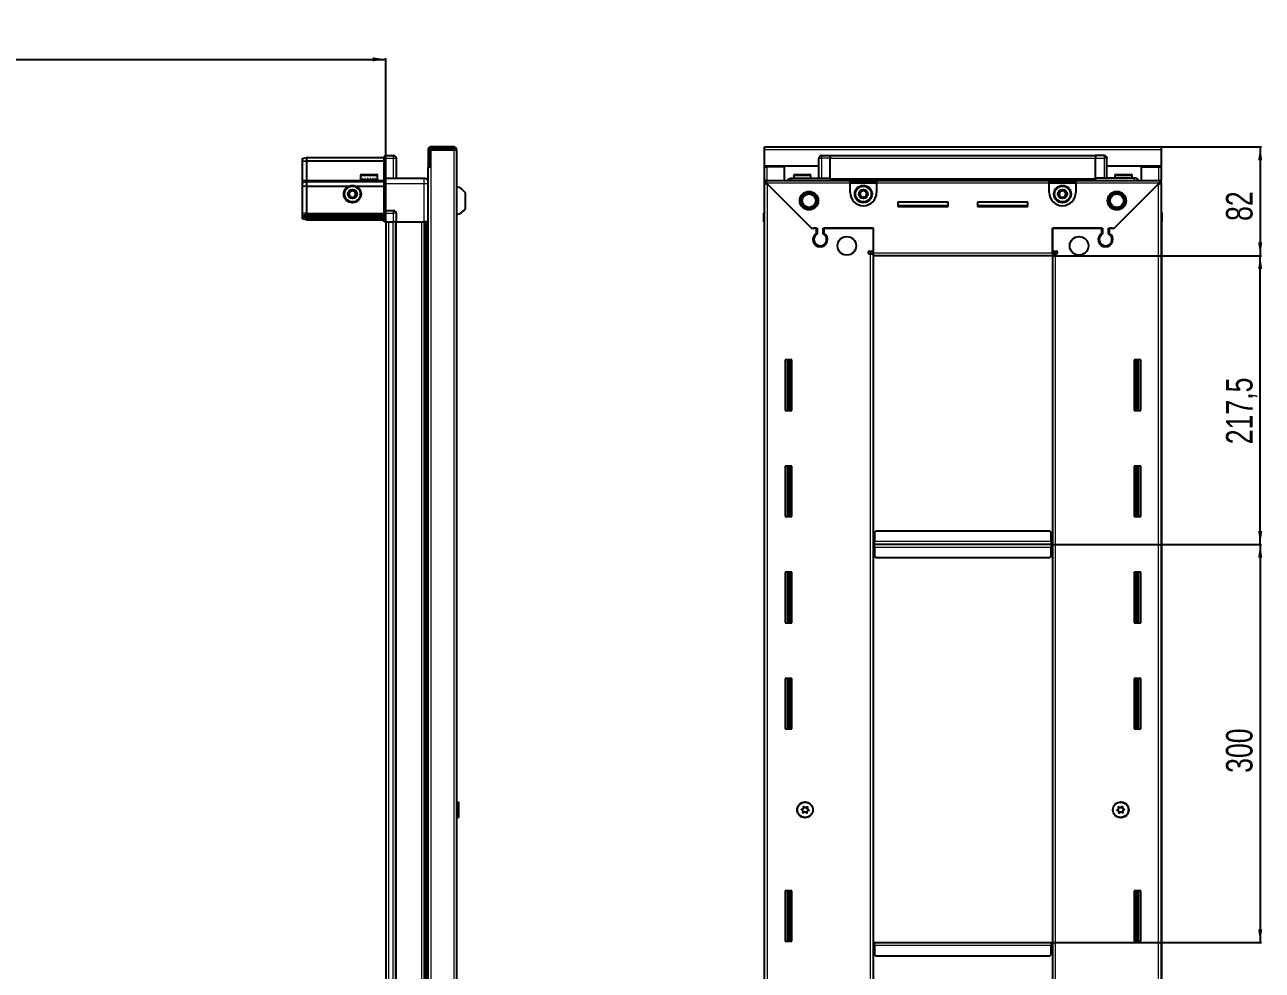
# Model space of a CAD drawing. Header units: millimetres. Extents: x 1770 to 5256, y -1676 to 1961.
# Drawn here: x 4324 to 5256, y 1162 to 1874 of the extents above; entities that cross this region are included whole.
import ezdxf

# ---------------------------------------------------------------- set-up
doc = ezdxf.new("R2010")
doc.units = ezdxf.units.MM
doc.layers.add('FORMAT', color=7, linetype='Continuous')
doc.styles.add('SLDTEXTSTYLE0', font='TXT', dxfattribs={"width": 0.75})
doc.dimstyles.new('SLDDIMSTYLE0', dxfattribs={"dimtxt": 20, "dimasz": 10, "dimexe": 0, "dimexo": 0.0625, "dimgap": 5, "dimtad": 2, "dimdec": 1, "dimrnd": 1e-09, "dimzin": 12, "dimdsep": 46, "dimtxsty": 'SLDTEXTSTYLE0', "dimsah": 1, "dimcen": 0.09, "dimadec": 0, "dimazin": 3, "dimtfac": 1, "dimtofl": 0, "dimtmove": 0, "dimatfit": 3, "dimfxl": 0, "dimfrac": 2, "dimtolj": 1, "dimtzin": 12, "dimarcsym": 0})

# ---------------------------------------------------------------- blocks, each defined once
blk = doc.blocks.new('_D_5')
at = {"layer": 'FORMAT'}
for p, q in [((2495.92, 1725.6), (2495.92, 1849.09)), ((2495.92, 1848.09), (4595.92, 1848.09)), ((4595.92, 1725.6), (4595.92, 1849.09))]:
    blk.add_line(p, q, dxfattribs=at)
for points in [[(2495.92, 1848.09), (2505.92, 1846.56), (2505.92, 1849.63)], [(4595.92, 1848.09), (4585.92, 1849.63), (4585.92, 1846.56)]]:
    blk.add_solid(points, dxfattribs=at)
at = {"layer": 'FORMAT', "insert": (3516.36, 1873.87), "char_height": 20, "attachment_point": 1, "style": 'SLDTEXTSTYLE0'}
blk.add_mtext('2100', dxfattribs=at)
blk = doc.blocks.new('_D_6')
at = {"layer": 'FORMAT'}
for p, q in [((5180.28, 1782.09), (5255.77, 1782.09)), ((5254.77, 1782.09), (5254.77, 1700.09)), ((5098.28, 1700.09), (5255.77, 1700.09))]:
    blk.add_line(p, q, dxfattribs=at)
for points in [[(5254.77, 1782.09), (5253.24, 1772.09), (5256.31, 1772.09)], [(5254.77, 1700.09), (5256.31, 1710.09), (5253.24, 1710.09)]]:
    blk.add_solid(points, dxfattribs=at)
at = {"layer": 'FORMAT', "insert": (5228.99, 1726.32), "char_height": 20, "attachment_point": 1, "rotation": 90, "style": 'SLDTEXTSTYLE0'}
blk.add_mtext('82', dxfattribs=at)
blk = doc.blocks.new('_D_7')
at = {"layer": 'FORMAT'}
for p, q in [((5098.28, 1700.09), (5255.77, 1700.09)), ((5254.77, 1482.59), (5254.77, 1700.09)), ((5097.28, 1482.59), (5255.77, 1482.59))]:
    blk.add_line(p, q, dxfattribs=at)
for points in [[(5254.77, 1700.09), (5253.24, 1690.09), (5256.31, 1690.09)], [(5254.77, 1482.59), (5256.31, 1492.59), (5253.24, 1492.59)]]:
    blk.add_solid(points, dxfattribs=at)
at = {"layer": 'FORMAT', "insert": (5228.99, 1558.09), "char_height": 20, "attachment_point": 1, "rotation": 90, "style": 'SLDTEXTSTYLE0'}
blk.add_mtext('217,5', dxfattribs=at)
blk = doc.blocks.new('_D_8')
at = {"layer": 'FORMAT'}
for p, q in [((5097.28, 1482.59), (5255.77, 1482.59)), ((5254.77, 1482.59), (5254.77, 1182.59)), ((5097.28, 1182.59), (5255.77, 1182.59))]:
    blk.add_line(p, q, dxfattribs=at)
for points in [[(5254.77, 1482.59), (5253.24, 1472.59), (5256.31, 1472.59)], [(5254.77, 1182.59), (5256.31, 1192.59), (5253.24, 1192.59)]]:
    blk.add_solid(points, dxfattribs=at)
at = {"layer": 'FORMAT', "insert": (5228.99, 1310.43), "char_height": 20, "attachment_point": 1, "rotation": 90, "style": 'SLDTEXTSTYLE0'}
blk.add_mtext('300', dxfattribs=at)

msp = doc.modelspace()

# ---------------------------------------------------------------- linework, layer by layer
at = {"color": 7, "linetype": 'Continuous', "lineweight": 25}
for p, q in [((4647.17, 1782.09), (4629.87, 1782.09)), ((4647.17, 1780.59), (4647.17, 1782.09)), ((4881.27, 1779.99), (4881.27, 1782.09)), ((4881.27, 1782.09), (5180.27, 1782.09)), ((5180.27, 1782.09), (5180.27, 1779.99)), ((4533.27, 1773.29), (4536.27, 1774.09)), ((4533.27, 1771.44), (4533.27, 1773.29)), ((4536.27, 1774.09), (4536.27, 1771.59)), ((4536.27, 1774.09), (4594.57, 1774.09)), ((4595.44, 1775.59), (4594.57, 1775.09)), ((4595.44, 1775.59), (4594.57, 1775.09)), ((4594.57, 1775.09), (4594.57, 1773.59)), ((4594.57, 1758.79), (4594.57, 1773.59)), ((4595.77, 1775.59), (4595.44, 1775.59)), ((4595.77, 1775.59), (4595.44, 1775.59)), ((4595.77, 1775.59), (4595.77, 1775.59)), ((4595.77, 1773.59), (4595.77, 1775.59)), ((4595.77, 1775.59), (4601.77, 1775.59)), ((4595.77, 1773.59), (4595.77, 1758.79)), ((4603.77, 1773.59), (4603.77, 1758.59)), ((4627.77, 1779.99), (4627.77, 1767.59)), ((4629.27, 1779.99), (4629.27, 1767.59)), ((4629.77, 1767.09), (4629.77, 1779.99)), ((4629.77, 1779.99), (4647.17, 1779.99)), ((4647.17, 1780.59), (4629.87, 1780.59)), ((4647.17, 1779.99), (4649.27, 1779.99)), ((4649.27, 1779.99), (4649.27, 785.19)), ((4881.27, 1767.59), (4881.27, 1779.99)), ((4922.27, 1758.59), (4922.27, 1773.59)), ((4922.95, 1775.09), (4922.95, 1775.09)), ((4924.27, 1775.59), (4930.77, 1775.59)), ((4924.27, 1775.59), (4930.77, 1775.59)), ((4930.77, 1775.59), (4930.77, 1775.59)), ((4930.77, 1775.59), (4930.77, 1775.59)), ((4930.77, 1775.59), (4930.77, 1773.59)), ((5130.77, 1775.44), (4930.77, 1775.44)), ((4930.77, 1758.59), (4930.77, 1773.59)), ((5130.77, 1775.59), (5130.77, 1775.59)), ((5137.27, 1775.59), (5130.77, 1775.59)), ((5137.27, 1775.59), (5130.77, 1775.59)), ((5130.77, 1775.59), (5130.77, 1773.59)), ((5130.77, 1758.59), (5130.77, 1773.59)), ((5139.27, 1773.59), (5139.27, 1773.59)), ((5139.27, 1758.59), (5139.27, 1773.59)), ((5180.27, 1779.99), (5180.27, 1767.59)), ((4533.27, 1771.44), (4536.27, 1771.59)), ((4533.27, 1757.09), (4533.27, 1771.44)), ((4536.27, 1771.59), (4536.27, 1757.09)), ((4536.27, 1771.59), (4594.57, 1771.59)), ((4627.67, 1767.09), (4627.67, 798.09)), ((4627.67, 1767.09), (4629.77, 1767.09)), ((4627.77, 1767.59), (4629.27, 1767.59)), ((4922.27, 1767.59), (4881.27, 1767.59)), ((4881.27, 1767.09), (4881.27, 1767.59)), ((4881.27, 1767.09), (4883.37, 1767.09)), ((4881.27, 1756.84), (4881.27, 1767.09)), ((4882.77, 1767.09), (4882.77, 1767.59)), ((4896.27, 1767.09), (4883.37, 1767.09)), ((4896.27, 1756.84), (4896.27, 1767.09)), ((5180.27, 1767.59), (5139.27, 1767.59)), ((5165.27, 1767.09), (5178.17, 1767.09)), ((5165.27, 1756.84), (5165.27, 1767.09)), ((5178.17, 1767.09), (5180.27, 1767.09)), ((5178.77, 1767.09), (5178.77, 1767.59)), ((5180.27, 1767.09), (5180.27, 1767.59)), ((5180.27, 1767.09), (5180.27, 1756.84)), ((4533.27, 1755.29), (4533.27, 1757.09)), ((4533.27, 1755.29), (4536.27, 1756.09)), ((4533.27, 1752.26), (4533.27, 1755.29)), ((4536.27, 1757.09), (4536.27, 1756.09)), ((4536.27, 1756.09), (4536.27, 1752.59)), ((4536.27, 1756.09), (4594.57, 1756.09)), ((4576.77, 1760.49), (4576.77, 1757.59)), ((4576.77, 1757.59), (4576.81, 1757.59)), ((4576.93, 1758.09), (4576.81, 1758.09)), ((4576.81, 1758.09), (4576.81, 1757.59)), ((4576.81, 1757.59), (4576.93, 1757.59)), ((4576.93, 1758.09), (4576.93, 1757.59)), ((4576.93, 1757.59), (4577.34, 1757.59)), ((4577.68, 1758.09), (4577.34, 1758.09)), ((4577.34, 1758.09), (4577.34, 1757.59)), ((4577.34, 1757.59), (4577.68, 1757.59)), ((4577.57, 1761.29), (4588.97, 1761.29)), ((4577.68, 1758.09), (4577.68, 1757.59)), ((4577.68, 1757.59), (4578.45, 1757.59)), ((4578.97, 1758.09), (4578.45, 1758.09)), ((4578.45, 1758.09), (4578.45, 1757.59)), ((4578.45, 1757.59), (4578.97, 1757.59)), ((4578.87, 1757.59), (4578.87, 1757.49)), ((4578.87, 1757.49), (4587.67, 1757.49)), ((4578.97, 1758.09), (4578.97, 1757.59)), ((4578.97, 1757.59), (4580.03, 1757.59)), ((4579.27, 1757.09), (4579.96, 1756.61)), ((4579.27, 1757.09), (4587.27, 1757.09)), ((4579.96, 1756.61), (4579.27, 1756.13)), ((4579.27, 1756.13), (4579.27, 1756.09)), ((4579.27, 1756.13), (4587.27, 1756.13)), ((4579.96, 1756.61), (4586.58, 1756.61)), ((4580.69, 1758.09), (4580.03, 1758.09)), ((4580.03, 1758.09), (4580.03, 1757.59)), ((4580.03, 1757.59), (4580.69, 1757.59)), ((4580.69, 1758.09), (4580.69, 1757.59)), ((4580.69, 1757.59), (4581.93, 1757.59)), ((4582.66, 1758.09), (4581.93, 1758.09)), ((4581.93, 1758.09), (4581.93, 1757.59)), ((4581.93, 1757.59), (4582.36, 1757.59)), ((4582.36, 1758.09), (4582.36, 1757.59)), ((4582.66, 1758.09), (4582.66, 1757.59)), ((4582.66, 1757.59), (4583.96, 1757.59)), ((4584.69, 1758.09), (4583.96, 1758.09)), ((4583.96, 1758.09), (4583.96, 1757.59)), ((4584.23, 1758.09), (4584.23, 1757.59)), ((4584.23, 1757.59), (4584.69, 1757.59)), ((4584.69, 1758.09), (4584.69, 1757.59)), ((4584.69, 1757.59), (4585.93, 1757.59)), ((4586.58, 1758.09), (4585.93, 1758.09)), ((4585.93, 1758.09), (4585.93, 1757.59)), ((4585.93, 1757.59), (4586.58, 1757.59)), ((4586.58, 1758.09), (4586.58, 1757.59)), ((4586.58, 1757.59), (4587.63, 1757.59)), ((4586.58, 1756.61), (4587.27, 1757.09)), ((4587.27, 1756.13), (4586.58, 1756.61)), ((4587.27, 1756.09), (4587.27, 1756.13)), ((4588.15, 1758.09), (4587.63, 1758.09)), ((4587.63, 1758.09), (4587.63, 1757.59)), ((4587.63, 1757.59), (4588.15, 1757.59)), ((4587.67, 1757.49), (4587.67, 1757.59)), ((4588.15, 1758.09), (4588.15, 1757.59)), ((4588.15, 1757.59), (4588.91, 1757.59)), ((4589.24, 1758.09), (4588.91, 1758.09)), ((4588.91, 1758.09), (4588.91, 1757.59)), ((4588.91, 1757.59), (4589.24, 1757.59)), ((4589.24, 1758.09), (4589.24, 1757.59)), ((4589.24, 1757.59), (4589.63, 1757.59)), ((4589.74, 1758.09), (4589.63, 1758.09)), ((4589.63, 1758.09), (4589.63, 1757.59)), ((4589.63, 1757.59), (4589.74, 1757.59)), ((4589.74, 1758.09), (4589.74, 1757.59)), ((4589.74, 1757.59), (4589.77, 1757.59)), ((4589.77, 1757.59), (4589.77, 1760.49)), ((4594.57, 1758.59), (4594.57, 1758.79)), ((4595.77, 1758.59), (4594.57, 1758.59)), ((4594.57, 1754.59), (4594.57, 1758.59)), ((4594.57, 1734.29), (4594.57, 1754.59)), ((4595.77, 1758.79), (4595.77, 1758.59)), ((4595.77, 1758.59), (4595.77, 1754.59)), ((4595.77, 1758.59), (4624.77, 1758.59)), ((4595.77, 1754.59), (4595.77, 1734.29)), ((4881.27, 1755.34), (4881.27, 1756.84)), ((4881.27, 1756.84), (4882.27, 1756.84)), ((4881.27, 1754.84), (4881.27, 1755.34)), ((4881.27, 1755.34), (4882.27, 1755.34)), ((4881.27, 810.34), (4881.27, 1754.84)), ((4882.77, 1754.84), (4881.27, 1754.84)), ((4882.27, 1756.84), (4945.77, 1756.84)), ((4882.27, 1755.34), (4882.27, 1756.84)), ((4882.87, 1754.74), (4916.77, 1720.84)), ((4917.47, 1720.14), (4883.37, 1754.24)), ((4901.77, 1758.59), (4930.77, 1758.59)), ((4903.27, 1760.49), (4903.27, 1758.59)), ((4904.07, 1761.29), (4915.47, 1761.29)), ((4916.27, 1758.59), (4916.27, 1760.49)), ((4930.7, 1756.84), (4930.77, 1758.56)), ((4930.77, 1758.59), (4930.77, 1758.09)), ((4930.77, 1757.44), (5130.77, 1757.44)), ((4945.77, 1754.74), (4945.77, 1756.84)), ((4945.77, 1756.84), (4965.77, 1756.84)), ((4945.77, 1755.34), (4965.77, 1755.34)), ((4945.77, 1747.84), (4945.77, 1754.74)), ((4965.77, 1756.84), (5095.77, 1756.84)), ((4965.77, 1756.84), (4965.77, 1754.74)), ((4965.77, 1754.74), (4965.77, 1747.84)), ((5095.77, 1754.74), (5095.77, 1756.84)), ((5095.77, 1756.84), (5115.77, 1756.84)), ((5095.77, 1755.34), (5115.77, 1755.34)), ((5095.77, 1747.84), (5095.77, 1754.74)), ((5115.77, 1756.84), (5179.27, 1756.84)), ((5115.77, 1756.84), (5115.77, 1754.74)), ((5115.77, 1754.74), (5115.77, 1747.84)), ((5130.77, 1758.59), (5130.77, 1758.09)), ((5159.77, 1758.59), (5130.77, 1758.59)), ((5130.77, 1758.56), (5130.85, 1756.84)), ((5178.17, 1754.24), (5144.07, 1720.14)), ((5144.77, 1720.84), (5178.67, 1754.74)), ((5145.27, 1760.49), (5145.27, 1758.59)), ((5146.07, 1761.29), (5157.47, 1761.29)), ((5158.27, 1758.59), (5158.27, 1760.49)), ((5178.77, 1754.84), (5180.27, 1754.84)), ((5179.27, 1755.34), (5179.27, 1756.84)), ((5179.27, 1756.84), (5180.27, 1756.84)), ((5179.27, 1755.34), (5180.27, 1755.34)), ((5180.27, 1755.34), (5180.27, 1756.84)), ((5180.27, 1755.34), (5180.27, 1754.84)), ((5180.27, 1754.84), (5180.27, 810.34)), ((4536.27, 1752.59), (4533.27, 1752.26)), ((4533.27, 1732.09), (4533.27, 1752.26)), ((4536.27, 1752.59), (4536.27, 1732.09)), ((4536.27, 1752.59), (4568.27, 1752.59)), ((4573.27, 1752.59), (4594.57, 1752.59)), ((4655.87, 1735.59), (4655.87, 1747.59)), ((5019.77, 1740.59), (4981.77, 1740.59)), ((4981.77, 1740.59), (4981.77, 1737.09)), ((5019.77, 1737.84), (4981.77, 1737.84)), ((4981.77, 1737.09), (5019.77, 1737.09)), ((5019.77, 1737.09), (5019.77, 1740.59)), ((5079.77, 1740.59), (5041.77, 1740.59)), ((5041.77, 1740.59), (5041.77, 1737.09)), ((5079.77, 1737.84), (5041.77, 1737.84)), ((5041.77, 1737.09), (5079.77, 1737.09)), ((5079.77, 1737.09), (5079.77, 1740.59)), ((4533.27, 1730.29), (4533.27, 1732.09)), ((4536.27, 1731.09), (4533.27, 1730.29)), ((4533.27, 1729.55), (4533.27, 1730.29)), ((4536.27, 1730.09), (4533.27, 1729.55)), ((4533.27, 1729.05), (4533.27, 1729.55)), ((4533.27, 1727.9), (4533.27, 1729.05)), ((4536.27, 1728.59), (4533.27, 1729.05)), ((4536.27, 1727.09), (4533.27, 1727.9)), ((4536.27, 1732.09), (4536.27, 1731.09)), ((4536.27, 1731.09), (4536.27, 1730.09)), ((4536.27, 1731.09), (4594.57, 1731.09)), ((4536.27, 1730.09), (4536.27, 1728.59)), ((4536.27, 1730.09), (4594.57, 1730.09)), ((4536.27, 1728.59), (4594.57, 1728.59)), ((4536.27, 1728.59), (4536.27, 1727.09)), ((4536.27, 1727.09), (4594.57, 1727.09)), ((4594.57, 1734.09), (4594.57, 1734.29)), ((4595.77, 1734.09), (4594.57, 1734.09)), ((4594.57, 1734.09), (4594.57, 1733.42)), ((4594.57, 1725.59), (4594.57, 1733.42)), ((4595.44, 1725.59), (4594.57, 1725.59)), ((4595.44, 1732.09), (4595.44, 1725.59)), ((4595.77, 1725.59), (4595.44, 1725.59)), ((4595.77, 1734.29), (4595.77, 1734.09)), ((4595.77, 1732.09), (4595.77, 1734.09)), ((4595.77, 1732.09), (4595.77, 1734.09)), ((4595.77, 1734.09), (4601.77, 1734.09)), ((4595.77, 1732.09), (4595.77, 1725.59)), ((4595.77, 1725.59), (4601.77, 1725.59)), ((4595.92, 1725.59), (4595.92, 839.59)), ((4603.77, 1725.59), (4601.77, 1725.59)), ((4603.12, 1725.59), (4603.12, 839.59)), ((4603.77, 1732.09), (4603.77, 1725.59)), ((4603.77, 1725.59), (4624.77, 1725.59)), ((4625.79, 839.59), (4625.79, 1725.59)), ((4625.83, 839.59), (4625.83, 1725.59)), ((4627.62, 1725.59), (4627.62, 839.59)), ((4880.77, 1732.09), (4880.77, 1725.59)), ((4880.77, 1725.59), (4880.77, 1732.09)), ((4880.77, 1725.59), (4880.77, 1725.59)), ((4881.27, 1725.59), (4880.77, 1725.59)), ((4880.92, 1725.59), (4880.92, 839.59)), ((5180.27, 1733.42), (5180.27, 1733.42)), ((5180.27, 1725.59), (5180.77, 1725.59)), ((5180.62, 839.59), (5180.62, 1725.59)), ((5180.77, 1732.09), (5180.77, 1725.59)), ((5180.77, 1725.59), (5180.77, 1732.09)), ((5180.77, 1725.59), (5180.77, 1725.59)), ((5180.77, 1725.59), (5180.77, 1725.59)), ((4916.77, 1720.84), (4920.97, 1720.84)), ((4918.17, 1720.84), (4917.47, 1720.14)), ((4920.27, 1720.84), (4918.17, 1720.84)), ((4920.27, 1720.84), (4920.27, 1716.95)), ((4920.97, 1720.84), (4920.97, 1716.56)), ((4925.57, 1720.84), (4963.27, 1720.84)), ((4925.57, 1716.56), (4925.57, 1720.84)), ((4926.27, 1716.95), (4926.27, 1720.84)), ((4963.27, 1720.84), (4926.27, 1720.84)), ((4963.27, 1703.59), (4963.27, 1720.84)), ((4963.27, 1702.19), (4963.27, 1720.84)), ((5098.27, 1720.84), (5098.27, 1703.59)), ((5135.27, 1720.84), (5098.27, 1720.84)), ((5098.27, 1720.84), (5135.97, 1720.84)), ((5098.27, 1702.19), (5098.27, 1720.84)), ((5135.27, 1720.84), (5135.27, 1716.95)), ((5135.97, 1720.84), (5135.97, 1716.56)), ((5140.57, 1720.84), (5144.77, 1720.84)), ((5140.57, 1716.56), (5140.57, 1720.84)), ((5143.37, 1720.84), (5141.27, 1720.84)), ((5141.27, 1716.95), (5141.27, 1720.84)), ((5144.07, 1720.14), (5143.37, 1720.84)), ((4921.27, 1707.98), (4921.27, 1707.22)), ((5140.27, 1707.98), (5140.27, 1707.22)), ((4960.42, 1703.59), (4963.27, 1703.59)), ((4961.17, 1701.59), (4960.42, 1701.59)), ((4961.17, 1701.59), (4963.27, 1701.59)), ((4963.27, 1702.59), (4961.27, 1702.59)), ((4961.27, 1702.59), (4961.27, 1701.59)), ((4963.27, 1700.09), (4963.27, 1702.19)), ((4963.27, 865.09), (4963.27, 1700.09)), ((5098.27, 1700.09), (4963.27, 1700.09)), ((5098.27, 1703.59), (5101.12, 1703.59)), ((5100.27, 1702.59), (5098.27, 1702.59)), ((5098.27, 1702.19), (5098.27, 1700.09)), ((5098.27, 1701.59), (5100.37, 1701.59)), ((5098.27, 1700.09), (5098.27, 865.09)), ((5100.27, 1701.59), (5100.27, 1702.59)), ((5101.12, 1701.59), (5100.37, 1701.59)), ((4901.77, 1621.59), (4896.77, 1621.59)), ((4896.77, 1621.59), (4896.77, 1583.59)), ((4898.92, 1583.59), (4898.92, 1621.59)), ((4900.72, 1583.59), (4900.72, 1621.59)), ((4900.75, 1583.59), (4900.75, 1621.59)), ((4901.77, 1583.59), (4901.77, 1621.59)), ((5159.77, 1621.59), (5159.77, 1583.59)), ((5164.77, 1621.59), (5159.77, 1621.59)), ((5160.8, 1621.59), (5160.8, 1583.59)), ((5160.83, 1621.59), (5160.83, 1583.59)), ((5162.62, 1621.59), (5162.62, 1583.59)), ((5164.77, 1583.59), (5164.77, 1621.59)), ((4896.77, 1583.59), (4901.77, 1583.59)), ((5159.77, 1583.59), (5164.77, 1583.59)), ((4901.77, 1541.59), (4896.77, 1541.59)), ((4896.77, 1541.59), (4896.77, 1503.59)), ((4898.92, 1503.59), (4898.92, 1541.59)), ((4900.72, 1503.59), (4900.72, 1541.59)), ((4900.75, 1503.59), (4900.75, 1541.59)), ((4901.77, 1503.59), (4901.77, 1541.59)), ((5159.77, 1541.59), (5159.77, 1503.59)), ((5164.77, 1541.59), (5159.77, 1541.59)), ((5160.8, 1541.59), (5160.8, 1503.59)), ((5160.83, 1541.59), (5160.83, 1503.59)), ((5162.62, 1541.59), (5162.62, 1503.59)), ((5164.77, 1503.59), (5164.77, 1541.59)), ((4896.77, 1503.59), (4901.77, 1503.59)), ((5159.77, 1503.59), (5164.77, 1503.59)), ((4965.27, 1492.59), (4964.27, 1491.59)), ((5096.27, 1492.59), (4965.27, 1492.59)), ((5097.27, 1491.59), (5096.27, 1492.59)), ((4964.02, 1482.59), (4963.27, 1482.59)), ((4964.27, 1485.44), (4964.02, 1485.44)), ((4964.02, 1485.44), (4964.02, 1482.59)), ((4964.02, 1482.59), (4964.02, 1479.74)), ((4964.27, 1491.59), (4964.27, 1484.69)), ((4964.27, 1482.59), (4964.27, 1484.69)), ((4964.27, 1480.49), (4964.27, 1482.59)), ((5097.27, 1482.59), (4964.27, 1482.59)), ((5097.27, 1484.69), (5097.27, 1491.59)), ((5097.52, 1485.44), (5097.27, 1485.44)), ((5097.27, 1484.69), (5097.27, 1482.59)), ((5097.27, 1482.59), (5097.27, 1480.49)), ((5097.52, 1482.59), (5097.52, 1485.44)), ((5097.52, 1479.74), (5097.52, 1482.59)), ((5098.27, 1482.59), (5097.52, 1482.59)), ((4964.02, 1479.74), (4964.27, 1479.74)), ((4964.27, 1480.49), (4964.27, 1473.59)), ((4964.27, 1473.59), (4965.27, 1472.59)), ((5096.27, 1472.59), (5097.27, 1473.59)), ((5097.27, 1473.59), (5097.27, 1480.49)), ((5097.27, 1479.74), (5097.52, 1479.74)), ((4965.27, 1472.59), (5096.27, 1472.59)), ((4901.77, 1461.59), (4896.77, 1461.59)), ((4896.77, 1461.59), (4896.77, 1423.59)), ((4898.92, 1423.59), (4898.92, 1461.59)), ((4900.72, 1423.59), (4900.72, 1461.59)), ((4900.75, 1423.59), (4900.75, 1461.59)), ((4901.77, 1423.59), (4901.77, 1461.59)), ((5159.77, 1461.59), (5159.77, 1423.59)), ((5164.77, 1461.59), (5159.77, 1461.59)), ((5160.8, 1461.59), (5160.8, 1423.59)), ((5160.83, 1461.59), (5160.83, 1423.59)), ((5162.62, 1461.59), (5162.62, 1423.59)), ((5164.77, 1423.59), (5164.77, 1461.59)), ((4896.77, 1423.59), (4901.77, 1423.59)), ((5159.77, 1423.59), (5164.77, 1423.59)), ((4901.77, 1381.59), (4896.77, 1381.59)), ((4896.77, 1381.59), (4896.77, 1343.59)), ((4898.92, 1343.59), (4898.92, 1381.59)), ((4900.72, 1343.59), (4900.72, 1381.59)), ((4900.75, 1343.59), (4900.75, 1381.59)), ((4901.77, 1343.59), (4901.77, 1381.59)), ((5159.77, 1381.59), (5159.77, 1343.59)), ((5164.77, 1381.59), (5159.77, 1381.59)), ((5160.8, 1381.59), (5160.8, 1343.59)), ((5160.83, 1381.59), (5160.83, 1343.59)), ((5162.62, 1381.59), (5162.62, 1343.59)), ((5164.77, 1343.59), (5164.77, 1381.59)), ((4896.77, 1343.59), (4901.77, 1343.59)), ((5159.77, 1343.59), (5164.77, 1343.59)), ((4650.25, 1288.38), (4649.27, 1287.39)), ((4650.77, 1288.38), (4650.25, 1288.38)), ((4650.25, 1288.38), (4650.25, 1276.81)), ((4650.77, 1288.38), (4650.77, 1276.81)), ((4649.27, 1277.79), (4650.25, 1276.81)), ((4650.25, 1276.81), (4650.77, 1276.81)), ((4901.77, 1221.59), (4896.77, 1221.59)), ((4896.77, 1221.59), (4896.77, 1183.59)), ((4898.92, 1183.59), (4898.92, 1221.59)), ((4900.72, 1183.59), (4900.72, 1221.59)), ((4900.75, 1183.59), (4900.75, 1221.59)), ((4901.77, 1183.59), (4901.77, 1221.59)), ((5159.77, 1221.59), (5159.77, 1183.59)), ((5164.77, 1221.59), (5159.77, 1221.59)), ((5160.8, 1221.59), (5160.8, 1183.59)), ((5160.83, 1221.59), (5160.83, 1183.59)), ((5162.62, 1221.59), (5162.62, 1183.59)), ((5164.77, 1183.59), (5164.77, 1221.59)), ((4896.77, 1183.59), (4901.77, 1183.59)), ((4963.27, 1182.59), (4964.02, 1182.59)), ((4964.02, 1182.59), (4964.02, 1179.74)), ((4964.02, 1179.74), (4964.27, 1179.74)), ((4964.27, 1180.49), (4964.27, 1182.59)), ((4964.27, 1182.59), (5097.27, 1182.59)), ((4964.27, 1180.49), (4964.27, 1173.59)), ((5097.27, 1182.59), (5097.27, 1180.49)), ((5097.27, 1173.59), (5097.27, 1180.49)), ((5097.27, 1179.74), (5097.52, 1179.74)), ((5097.52, 1179.74), (5097.52, 1182.59)), ((5097.52, 1182.59), (5098.27, 1182.59)), ((5159.77, 1183.59), (5164.77, 1183.59)), ((4964.27, 1173.59), (4965.27, 1172.59)), ((4965.27, 1172.59), (5096.27, 1172.59)), ((5096.27, 1172.59), (5097.27, 1173.59))]:
    msp.add_line(p, q, dxfattribs=at)
at = {"color": 8, "linetype": 'Continuous', "lineweight": 18}
for p, q in [((4629.87, 1780.59), (4629.87, 1782.09)), ((4595.77, 1773.59), (4594.57, 1773.59)), ((4595.77, 1773.59), (4601.77, 1773.59)), ((4601.77, 1773.59), (4601.77, 1775.59)), ((4601.77, 1773.59), (4603.77, 1773.59)), ((4601.77, 1758.59), (4601.77, 1773.59)), ((4629.27, 1779.99), (4627.77, 1779.99)), ((4647.17, 1779.99), (4647.17, 785.19)), ((5180.27, 1779.99), (4881.27, 1779.99)), ((4922.27, 1773.59), (4924.27, 1773.59)), ((4924.27, 1775.59), (4924.27, 1773.59)), ((4924.27, 1773.59), (4924.27, 1758.59)), ((4930.77, 1773.59), (4924.27, 1773.59)), ((5130.77, 1773.44), (4930.77, 1773.44)), ((5130.77, 1773.59), (5137.27, 1773.59)), ((5137.27, 1775.59), (5137.27, 1773.59)), ((5139.27, 1773.59), (5137.27, 1773.59)), ((5137.27, 1773.59), (5137.27, 1758.59)), ((4629.77, 1767.09), (4629.77, 798.09)), ((4883.37, 1767.09), (4883.37, 1767.59)), ((4883.37, 1756.84), (4883.37, 1767.09)), ((5178.17, 1767.59), (5178.17, 1767.09)), ((5178.17, 1767.09), (5178.17, 1756.84)), ((4533.27, 1757.09), (4536.27, 1757.09)), ((4536.27, 1757.09), (4579.27, 1757.09)), ((4576.77, 1760.49), (4589.77, 1760.49)), ((4587.27, 1757.09), (4594.57, 1757.09)), ((4594.57, 1758.79), (4595.77, 1758.79)), ((4595.77, 1754.59), (4594.57, 1754.59)), ((4595.77, 1754.59), (4624.77, 1754.59)), ((4624.77, 1725.59), (4624.77, 1754.59)), ((4945.77, 1754.74), (4882.87, 1754.74)), ((4883.37, 1754.24), (4883.37, 810.94)), ((4903.27, 1760.49), (4916.27, 1760.49)), ((5130.77, 1758.09), (4930.77, 1758.09)), ((5130.77, 1756.86), (4930.77, 1756.86)), ((4945.77, 1754.74), (4965.77, 1754.74)), ((5095.77, 1754.74), (4965.77, 1754.74)), ((5095.77, 1754.74), (5115.77, 1754.74)), ((5178.67, 1754.74), (5115.77, 1754.74)), ((5145.27, 1760.49), (5158.27, 1760.49)), ((5178.17, 810.94), (5178.17, 1754.24)), ((4536.27, 1732.09), (4533.27, 1732.09)), ((4536.27, 1732.09), (4594.57, 1732.09)), ((4594.57, 1734.29), (4595.77, 1734.29)), ((4595.77, 1732.09), (4595.44, 1732.09)), ((4595.77, 1732.09), (4601.77, 1732.09)), ((4597.92, 1725.59), (4597.92, 839.59)), ((4601.12, 1725.59), (4601.12, 839.59)), ((4601.77, 1732.09), (4601.77, 1734.09)), ((4601.77, 1725.59), (4601.77, 1732.09)), ((4603.77, 1732.09), (4601.77, 1732.09)), ((4603.77, 1725.59), (4603.77, 839.59)), ((4623.17, 839.59), (4623.17, 1725.59)), ((4624.59, 1725.59), (4624.59, 839.59)), ((4627.03, 839.59), (4627.03, 1725.59)), ((4881.27, 1732.09), (4880.77, 1732.09)), ((5180.27, 1732.09), (5180.77, 1732.09)), ((4961.17, 863.59), (4961.17, 1701.59)), ((4963.27, 1702.19), (5098.27, 1702.19)), ((5100.37, 1701.59), (5100.37, 863.59)), ((4898.27, 1621.59), (4898.27, 1583.59)), ((4899.51, 1621.59), (4899.51, 1583.59)), ((5162.04, 1583.59), (5162.04, 1621.59)), ((5163.27, 1583.59), (5163.27, 1621.59)), ((4898.27, 1541.59), (4898.27, 1503.59)), ((4899.51, 1541.59), (4899.51, 1503.59)), ((5162.04, 1503.59), (5162.04, 1541.59)), ((5163.27, 1503.59), (5163.27, 1541.59)), ((5097.27, 1484.69), (4964.27, 1484.69)), ((4964.27, 1480.49), (5097.27, 1480.49)), ((4898.27, 1461.59), (4898.27, 1423.59)), ((4899.51, 1461.59), (4899.51, 1423.59)), ((5162.04, 1423.59), (5162.04, 1461.59)), ((5163.27, 1423.59), (5163.27, 1461.59)), ((4898.27, 1381.59), (4898.27, 1343.59)), ((4899.51, 1381.59), (4899.51, 1343.59)), ((5162.04, 1343.59), (5162.04, 1381.59)), ((5163.27, 1343.59), (5163.27, 1381.59)), ((4898.27, 1221.59), (4898.27, 1183.59)), ((4899.51, 1221.59), (4899.51, 1183.59)), ((5162.04, 1183.59), (5162.04, 1221.59)), ((5163.27, 1183.59), (5163.27, 1221.59)), ((4964.27, 1180.49), (5097.27, 1180.49))]:
    msp.add_line(p, q, dxfattribs=at)
at = {"color": 7, "linetype": 'Continuous', "lineweight": 25, "flags": 128}
msp.add_lwpolyline([(5139.13, 1774.35), (5139.24, 1773.98), (5139.27, 1773.59)], dxfattribs=at)
at = {"color": 7, "linetype": 'Continuous', "lineweight": 25}
for centre, radius in [((4570.77, 1746.59), 6.5), ((4955.77, 1746.59), 6.5), ((5105.77, 1746.59), 6.5), ((4570.77, 1746.59), 3.46), ((4914.77, 1741.59), 7), ((4914.77, 1741.59), 6.02), ((4914.77, 1741.59), 5.1), ((4955.77, 1746.59), 3.46), ((5105.77, 1746.59), 3.46), ((5146.77, 1741.59), 7), ((5146.77, 1741.59), 6.03), ((5146.77, 1741.59), 5.1), ((4943.27, 1707.59), 7), ((5118.27, 1707.59), 7), ((4911.77, 1282.59), 6), ((4911.92, 1282.59), 5.79), ((5149.77, 1282.59), 6), ((5149.62, 1282.59), 5.79), ((4911.92, 1282.59), 1.85), ((5149.62, 1282.59), 1.85)]:
    msp.add_circle(centre, radius, dxfattribs=at)
at = {"color": 8, "linetype": 'Continuous', "lineweight": 18}
for centre in [(4570.77, 1746.59), (4955.77, 1746.59), (5105.77, 1746.59)]:
    msp.add_circle(centre, 5.7, dxfattribs=at)
at = {"color": 7, "linetype": 'Continuous', "lineweight": 25}
for centre, radius, start, end in [((4629.87, 1779.99), 2.1, 90, 180), ((4647.17, 1779.99), 2.1, 360, 90), ((4601.77, 1773.59), 2, 360, 90), ((4629.87, 1779.99), 0.6, 90, 180), ((4647.17, 1779.99), 0.6, 360, 90), ((4924.27, 1773.59), 2, 90, 180), ((4924.27, 1773.59), 2, 90, 131.40962), ((5137.27, 1773.59), 2, 0, 90), ((4577.57, 1760.49), 0.8, 90, 180), ((4578.87, 1757.09), 0.4, 0, 90), ((4587.67, 1757.09), 0.4, 90, 180), ((4588.97, 1760.49), 0.8, 0, 90), ((4904.07, 1760.49), 0.8, 90, 180), ((4915.47, 1760.49), 0.8, 0, 90), ((4922.07, 1758.79), 0.2, 270, 0), ((5139.47, 1758.79), 0.2, 180, 270), ((5146.07, 1760.49), 0.8, 90, 180), ((5157.47, 1760.49), 0.8, 0, 90), ((4570.77, 1746.59), 2.5, 120.74103, 180.74103), ((4570.77, 1746.59), 2.5, 180.74103, 240.74103), ((4570.77, 1746.59), 2.5, 60.74103, 120.74103), ((4570.77, 1746.59), 2.5, 240.74103, 300.74103), ((4570.77, 1746.59), 2.5, 0.74103, 60.74103), ((4570.77, 1746.59), 2.5, 300.74103, 0.74103), ((4646.25, 1740.57), 11.91, 36.1266, 75.29965), ((4955.77, 1747.84), 10, 180, 270), ((4955.77, 1746.59), 2.5, 134.01559, 194.01559), ((4955.77, 1746.59), 2.5, 194.01559, 254.01559), ((4955.77, 1746.59), 2.5, 74.01559, 134.01559), ((4955.77, 1746.59), 2.5, 254.01559, 314.01559), ((4955.77, 1747.84), 10, 270, 0), ((4955.77, 1746.59), 2.5, 14.01559, 74.01559), ((4955.77, 1746.59), 2.5, 314.01559, 14.01559), ((5105.77, 1747.84), 10, 180, 270), ((5105.77, 1746.59), 2.5, 160.11158, 220.11158), ((5105.77, 1746.59), 2.5, 100.11158, 160.11158), ((5105.77, 1746.59), 2.5, 220.11158, 280.11158), ((5105.77, 1746.59), 2.5, 40.11158, 100.11158), ((5105.77, 1747.84), 10, 270, 0), ((5105.77, 1746.59), 2.5, 280.11158, 340.11158), ((5105.77, 1746.59), 2.5, 340.11158, 40.11158), ((4646.25, 1742.62), 11.91, 284.70035, 323.8734), ((4601.77, 1732.09), 2, 0, 90), ((4882.77, 1732.09), 2, 138.57492, 180), ((4882.77, 1732.09), 2, 138.59038, 180), ((5178.77, 1732.09), 2, 33.78451, 41.40962), ((5178.77, 1732.09), 2, 0, 41.40962), ((5178.77, 1732.09), 2, 0, 19.56674), ((4923.27, 1712.34), 5.5, 123.05573, 56.94427), ((4923.27, 1712.34), 4.8, 118.63099, 61.36901), ((5138.27, 1712.34), 5.5, 123.05573, 56.94427), ((5138.27, 1712.34), 4.8, 118.63099, 61.36901), ((4960.42, 1702.59), 1, 90, 270), ((5101.12, 1702.59), 1, 270, 90)]:
    msp.add_arc(centre, radius, start, end, dxfattribs=at)
msp.add_ellipse((4591.97, 1732.09), major_axis=(3.46, 0), ratio=0.57735, start_param=0, end_param=0.722734, dxfattribs=at)
for points, knots in [([(4624.77, 1758.59), (4625.21, 1758.55), (4625.89, 1758.48), (4626.7, 1758.04), (4627.26, 1757.6), (4627.53, 1757.23), (4627.67, 1757.05)], [0, 0, 0, 0, 0.384298, 0.591173, 0.802437, 1, 1, 1, 1]), ([(4881.27, 1754.84), (4881.3, 1754.8), (4881.35, 1754.71), (4881.75, 1754.57), (4882.3, 1754.44), (4882.88, 1754.33), (4883.25, 1754.27), (4883.37, 1754.24)], [0, 0, 0, 0, 0.2302553, 0.4485219, 0.6667858, 0.8850496, 1, 1, 1, 1]), ([(4882.87, 1754.74), (4882.83, 1755), (4882.74, 1755.49), (4882.61, 1756.13), (4882.47, 1756.6), (4882.36, 1756.82), (4882.3, 1756.84), (4882.27, 1756.84)], [0, 0, 0, 0, 0.230255, 0.448522, 0.666786, 0.88505, 1, 1, 1, 1]), ([(4898.56, 1756.84), (4898.68, 1757.04), (4899.07, 1757.69), (4900.22, 1758.4), (4901.26, 1758.53), (4901.77, 1758.59)], [0, 0, 0, 0, 0.18225, 0.591125, 1, 1, 1, 1]), ([(4930.77, 1758.59), (4930.77, 1758.56), (4930.77, 1758.48), (4930.77, 1757.86), (4930.77, 1757.3), (4930.77, 1756.93), (4930.77, 1756.92)], [0, 0, 0, 0, 0.3302672, 0.6605344, 0.9908016, 1, 1, 1, 1]), ([(5130.77, 1758.59), (5130.77, 1758.56), (5130.77, 1758.48), (5130.77, 1757.86), (5130.77, 1757.3), (5130.77, 1756.93), (5130.77, 1756.92)], [0, 0, 0, 0, 0.330266, 0.660532, 0.990799, 1, 1, 1, 1]), ([(5162.99, 1756.84), (5162.87, 1757.04), (5162.48, 1757.69), (5161.33, 1758.4), (5160.29, 1758.53), (5159.77, 1758.59)], [0, 0, 0, 0, 0.18225, 0.591125, 1, 1, 1, 1]), ([(5178.17, 1754.24), (5178.43, 1754.29), (5178.92, 1754.38), (5179.56, 1754.51), (5180.03, 1754.64), (5180.25, 1754.75), (5180.27, 1754.82), (5180.27, 1754.84)], [0, 0, 0, 0, 0.230255, 0.448522, 0.666786, 0.88505, 1, 1, 1, 1]), ([(5179.27, 1756.84), (5179.23, 1756.82), (5179.14, 1756.76), (5179.01, 1756.37), (5178.87, 1755.81), (5178.76, 1755.23), (5178.7, 1754.87), (5178.67, 1754.74)], [0, 0, 0, 0, 0.2302553, 0.4485219, 0.6667858, 0.8850496, 1, 1, 1, 1]), ([(4568.25, 1748), (4568.69, 1748.27), (4569.52, 1748.76), (4570.35, 1749.25), (4570.73, 1749.48)], [0, 0, 0, 0, 0.534686, 1, 1, 1, 1]), ([(4568.29, 1745.12), (4568.29, 1745.24), (4568.28, 1745.84), (4568.27, 1746.84), (4568.26, 1747.66), (4568.25, 1748)], [0, 0, 0, 0, 0.133125, 0.637099, 1, 1, 1, 1]), ([(4570.81, 1743.71), (4570.36, 1743.96), (4569.52, 1744.43), (4568.68, 1744.9), (4568.29, 1745.12)], [0, 0, 0, 0, 0.534686, 1, 1, 1, 1]), ([(4570.73, 1749.48), (4571.18, 1749.23), (4572.02, 1748.76), (4572.86, 1748.29), (4573.25, 1748.07)], [0, 0, 0, 0, 0.534686, 1, 1, 1, 1]), ([(4573.29, 1745.18), (4572.84, 1744.92), (4572.02, 1744.43), (4571.19, 1743.94), (4570.81, 1743.71)], [0, 0, 0, 0, 0.534686, 1, 1, 1, 1]), ([(4573.25, 1748.07), (4573.26, 1747.72), (4573.27, 1746.9), (4573.28, 1745.91), (4573.29, 1745.31), (4573.29, 1745.18)], [0, 0, 0, 0, 0.362901, 0.866875, 1, 1, 1, 1]), ([(4953, 1747.39), (4953.37, 1747.75), (4954.06, 1748.42), (4954.75, 1749.08), (4955.08, 1749.39)], [0, 0, 0, 0, 0.534686, 1, 1, 1, 1]), ([(4953.7, 1744.59), (4953.61, 1744.92), (4953.42, 1745.72), (4953.17, 1746.69), (4953.03, 1747.27), (4953, 1747.39)], [0, 0, 0, 0, 0.3629006, 0.8668753, 1, 1, 1, 1]), ([(4956.47, 1743.79), (4955.98, 1743.93), (4955.05, 1744.2), (4954.13, 1744.46), (4953.7, 1744.59)], [0, 0, 0, 0, 0.534686, 1, 1, 1, 1]), ([(4955.08, 1749.39), (4955.57, 1749.25), (4956.5, 1748.99), (4957.42, 1748.72), (4957.85, 1748.6)], [0, 0, 0, 0, 0.534686, 1, 1, 1, 1]), ([(4958.55, 1745.8), (4958.18, 1745.44), (4957.48, 1744.77), (4956.79, 1744.1), (4956.47, 1743.79)], [0, 0, 0, 0, 0.534686, 1, 1, 1, 1]), ([(4957.85, 1748.6), (4957.88, 1748.48), (4958.03, 1747.9), (4958.27, 1746.93), (4958.47, 1746.13), (4958.55, 1745.8)], [0, 0, 0, 0, 0.133125, 0.637099, 1, 1, 1, 1]), ([(5102.93, 1746.09), (5102.97, 1746.2), (5103.18, 1746.77), (5103.52, 1747.7), (5103.8, 1748.48), (5103.91, 1748.8)], [0, 0, 0, 0, 0.133125, 0.637099, 1, 1, 1, 1]), ([(5104.79, 1743.88), (5104.46, 1744.27), (5103.84, 1745.01), (5103.22, 1745.75), (5102.93, 1746.09)], [0, 0, 0, 0, 0.534686, 1, 1, 1, 1]), ([(5103.91, 1748.8), (5104.42, 1748.89), (5105.37, 1749.06), (5106.32, 1749.23), (5106.76, 1749.31)], [0, 0, 0, 0, 0.5346859, 1, 1, 1, 1]), ([(5107.63, 1744.39), (5107.13, 1744.3), (5106.18, 1744.13), (5105.23, 1743.96), (5104.79, 1743.88)], [0, 0, 0, 0, 0.534686, 1, 1, 1, 1]), ([(5106.76, 1749.31), (5107.09, 1748.91), (5107.71, 1748.18), (5108.33, 1747.44), (5108.62, 1747.1)], [0, 0, 0, 0, 0.534686, 1, 1, 1, 1]), ([(5108.62, 1747.1), (5108.5, 1746.78), (5108.22, 1746), (5107.88, 1745.07), (5107.68, 1744.5), (5107.63, 1744.39)], [0, 0, 0, 0, 0.362901, 0.866875, 1, 1, 1, 1]), ([(4627.62, 1725.59), (4627.58, 1725.59), (4627.36, 1725.59), (4626.64, 1725.59), (4625.68, 1725.59), (4625.03, 1725.59), (4624.77, 1725.59)], [0, 0, 0, 0, 0.071707, 0.420979, 0.770251, 1, 1, 1, 1]), ([(4913.56, 1284.87), (4913.55, 1284.87), (4913.52, 1284.88), (4913.47, 1284.88), (4913.33, 1284.84), (4912.98, 1284.67), (4912.5, 1284.42), (4911.87, 1284.46), (4911.43, 1284.74), (4911.12, 1284.98), (4910.93, 1285.12), (4910.84, 1285.15), (4910.8, 1285.16), (4910.76, 1285.14), (4910.74, 1285.12), (4910.71, 1285.06), (4910.66, 1284.8), (4910.66, 1284.32), (4910.48, 1283.63), (4909.88, 1283.25), (4909.44, 1283.09), (4909.2, 1282.97), (4909.15, 1282.91), (4909.14, 1282.88), (4909.14, 1282.85), (4909.15, 1282.82), (4909.18, 1282.78), (4909.23, 1282.73), (4909.42, 1282.59), (4909.74, 1282.38), (4910.13, 1282.06), (4910.37, 1281.47), (4910.29, 1280.93), (4910.24, 1280.55), (4910.24, 1280.4), (4910.27, 1280.34), (4910.29, 1280.32), (4910.32, 1280.3), (4910.38, 1280.31), (4910.52, 1280.35), (4910.87, 1280.52), (4911.35, 1280.76), (4911.98, 1280.73), (4912.42, 1280.45), (4912.73, 1280.21), (4912.92, 1280.07), (4913.01, 1280.04), (4913.05, 1280.03), (4913.08, 1280.04), (4913.11, 1280.07), (4913.14, 1280.13), (4913.19, 1280.39), (4913.19, 1280.87), (4913.37, 1281.56), (4913.96, 1281.94), (4914.41, 1282.1), (4914.65, 1282.22), (4914.7, 1282.27), (4914.71, 1282.3), (4914.71, 1282.33), (4914.7, 1282.37), (4914.67, 1282.4), (4914.61, 1282.46), (4914.43, 1282.6), (4914.11, 1282.8), (4913.71, 1283.13), (4913.48, 1283.72), (4913.56, 1284.25), (4913.61, 1284.64), (4913.6, 1284.79), (4913.58, 1284.85), (4913.57, 1284.86), (4913.56, 1284.87)], [0, 0, 0, 0, 0.002009, 0.00442, 0.009365, 0.025528, 0.067705, 0.095786, 0.124646, 0.150342, 0.160519, 0.163394, 0.165697, 0.167245, 0.168874, 0.17077, 0.178606, 0.211994, 0.249994, 0.287995, 0.321383, 0.329219, 0.331115, 0.332744, 0.334292, 0.336217, 0.338535, 0.341318, 0.349662, 0.375358, 0.404217, 0.432298, 0.474475, 0.490639, 0.496669, 0.49844, 0.5, 0.502009, 0.50442, 0.509365, 0.525528, 0.567705, 0.595786, 0.624646, 0.650342, 0.660519, 0.663394, 0.665697, 0.667245, 0.668874, 0.67077, 0.678606, 0.711994, 0.749994, 0.787995, 0.821383, 0.829219, 0.831115, 0.832744, 0.834292, 0.836217, 0.838535, 0.841318, 0.849662, 0.875358, 0.904217, 0.932298, 0.974475, 0.990639, 0.996669, 0.99844, 1, 1, 1, 1]), ([(5147.99, 1284.87), (5147.98, 1284.86), (5147.96, 1284.84), (5147.94, 1284.78), (5147.94, 1284.64), (5147.99, 1284.25), (5148.07, 1283.72), (5147.83, 1283.13), (5147.44, 1282.8), (5147.11, 1282.59), (5146.91, 1282.45), (5146.85, 1282.38), (5146.84, 1282.34), (5146.84, 1282.3), (5146.85, 1282.27), (5146.9, 1282.22), (5147.14, 1282.1), (5147.58, 1281.94), (5148.18, 1281.56), (5148.36, 1280.87), (5148.36, 1280.39), (5148.41, 1280.13), (5148.44, 1280.07), (5148.46, 1280.04), (5148.49, 1280.03), (5148.53, 1280.03), (5148.57, 1280.05), (5148.65, 1280.08), (5148.83, 1280.21), (5149.13, 1280.45), (5149.57, 1280.73), (5150.2, 1280.76), (5150.68, 1280.52), (5151.03, 1280.35), (5151.18, 1280.3), (5151.23, 1280.31), (5151.26, 1280.32), (5151.29, 1280.35), (5151.3, 1280.41), (5151.31, 1280.55), (5151.25, 1280.93), (5151.18, 1281.47), (5151.41, 1282.06), (5151.81, 1282.38), (5152.14, 1282.6), (5152.33, 1282.74), (5152.39, 1282.81), (5152.41, 1282.85), (5152.41, 1282.88), (5152.4, 1282.91), (5152.35, 1282.97), (5152.11, 1283.09), (5151.66, 1283.25), (5151.07, 1283.63), (5150.89, 1284.32), (5150.89, 1284.8), (5150.84, 1285.06), (5150.81, 1285.12), (5150.78, 1285.14), (5150.75, 1285.15), (5150.72, 1285.15), (5150.68, 1285.14), (5150.6, 1285.1), (5150.42, 1284.97), (5150.12, 1284.73), (5149.68, 1284.46), (5149.05, 1284.42), (5148.57, 1284.67), (5148.22, 1284.84), (5148.07, 1284.88), (5148.01, 1284.88), (5148, 1284.87), (5147.99, 1284.87)], [0, 0, 0, 0, 0.002009, 0.00442, 0.009365, 0.025528, 0.067705, 0.095786, 0.124646, 0.150342, 0.160519, 0.163394, 0.165697, 0.167245, 0.168874, 0.17077, 0.178606, 0.211994, 0.249994, 0.287995, 0.321383, 0.329219, 0.331115, 0.332744, 0.334292, 0.336217, 0.338535, 0.341318, 0.349662, 0.375358, 0.404217, 0.432298, 0.474475, 0.490639, 0.496669, 0.49844, 0.5, 0.502009, 0.50442, 0.509365, 0.525528, 0.567705, 0.595786, 0.624646, 0.650342, 0.660519, 0.663394, 0.665697, 0.667245, 0.668874, 0.67077, 0.678606, 0.711994, 0.749994, 0.787995, 0.821383, 0.829219, 0.831115, 0.832744, 0.834292, 0.836217, 0.838535, 0.841318, 0.849662, 0.875358, 0.904217, 0.932298, 0.974475, 0.990639, 0.996669, 0.99844, 1, 1, 1, 1])]:
    msp.add_open_spline(points, degree=3, knots=knots, dxfattribs=at)
at = {"color": 8, "linetype": 'Continuous', "lineweight": 18}
msp.add_open_spline([(4624.77, 1754.59), (4624.77, 1755.12), (4624.77, 1756.17), (4624.77, 1757.49), (4624.77, 1758.41), (4624.77, 1758.53), (4624.77, 1758.59)], degree=3, dxfattribs=at)
for points, knots in [([(4624.77, 1754.59), (4625.21, 1754.59), (4625.89, 1754.59), (4626.7, 1754.59), (4627.26, 1754.59), (4627.53, 1754.59), (4627.67, 1754.59)], [0, 0, 0, 0, 0.384298, 0.591173, 0.802437, 1, 1, 1, 1]), ([(4901.77, 1758.59), (4901.77, 1758.55), (4901.77, 1758.47), (4901.77, 1758.04), (4901.77, 1757.58), (4901.77, 1757.17), (4901.77, 1756.9), (4901.77, 1756.84)], [0, 0, 0, 0, 0.359753, 0.553414, 0.751185, 0.948956, 1, 1, 1, 1]), ([(5159.77, 1758.59), (5159.77, 1758.55), (5159.77, 1758.47), (5159.77, 1758.04), (5159.77, 1757.58), (5159.77, 1757.17), (5159.77, 1756.9), (5159.77, 1756.84)], [0, 0, 0, 0, 0.359753, 0.553414, 0.751185, 0.948956, 1, 1, 1, 1])]:
    msp.add_open_spline(points, degree=3, knots=knots, dxfattribs=at)
at = {"color": 7, "linetype": 'Continuous', "lineweight": 25}
for points in [[(4882.87, 1754.74), (4882.82, 1754.82), (4882.72, 1754.98), (4882.57, 1755.18), (4882.42, 1755.32), (4882.32, 1755.33), (4882.27, 1755.34)], [(4882.77, 1754.84), (4882.78, 1754.79), (4882.8, 1754.69), (4882.94, 1754.54), (4883.14, 1754.39), (4883.3, 1754.29), (4883.37, 1754.24)], [(5178.17, 1754.24), (5178.25, 1754.29), (5178.41, 1754.39), (5178.61, 1754.54), (5178.75, 1754.69), (5178.77, 1754.79), (5178.77, 1754.84)], [(5179.27, 1755.34), (5179.22, 1755.33), (5179.12, 1755.32), (5178.97, 1755.18), (5178.82, 1754.98), (5178.72, 1754.82), (5178.67, 1754.74)]]:
    msp.add_open_spline(points, degree=3, dxfattribs=at)

# ---------------------------------------------------------------- dimensions: what is measured, and where the dimension line sits
at = {"layer": 'FORMAT'}
for base, p1, p2, angle, picture, middle in [((4595.92, 1848.09), (2495.92, 1725.59), (4595.92, 1725.59), 0, '_D_5', (3545.92, 1848.09)), ((5254.77, 1700.09), (5180.27, 1782.09), (5098.27, 1700.09), 90, '_D_6', (5254.77, 1741.09)), ((5254.77, 1700.09), (5097.27, 1482.59), (5098.27, 1700.09), 90, '_D_7', (5254.77, 1591.34)), ((5254.77, 1182.59), (5097.27, 1482.59), (5097.27, 1182.59), 90, '_D_8', (5254.77, 1332.59))]:
    dim = msp.add_linear_dim(base=base, p1=p1, p2=p2, angle=angle, dimstyle='SLDDIMSTYLE0', dxfattribs=at)
    dim.commit()
    dim.dimension.update_dxf_attribs({"geometry": picture, "text_midpoint": middle, "dimtype": 160})

doc.saveas('drawing.dxf')
